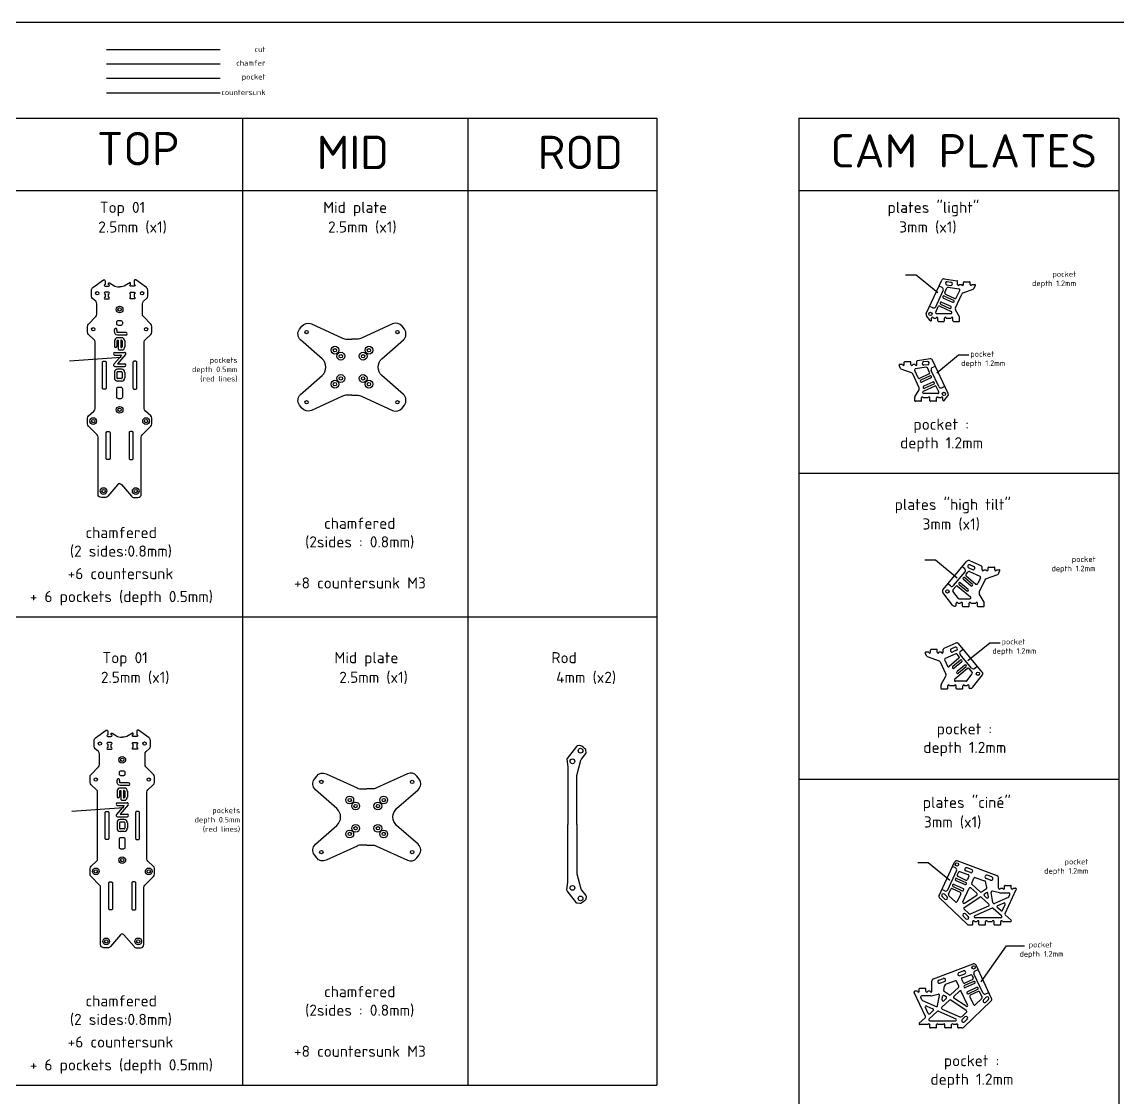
# Model space of a CAD drawing. Header units: millimetres. Extents: x -362 to 1509, y -1467 to 566.
# Drawn here: x 520 to 1509, y -470 to 496 of the extents above; entities that cross this region are included whole.
import ezdxf

# ---------------------------------------------------------------- set-up
doc = ezdxf.new("R2010")
doc.units = ezdxf.units.MM
doc.linetypes.add('JIS_09_08', pattern=[10.75, 8, -0.55, 0.55, -0.55, 0.55, -0.55])
for name, color, linetype in [('Calque1', 150, 'Continuous'), ('Calque1_chamfered', 40, 'Continuous'), ('Calque1_countersunk', 90, 'Continuous'), ('Calque1_pocket', 10, 'Continuous')]:
    doc.layers.add(name, color=color, linetype=linetype)
doc.styles.get("Standard").update_dxf_attribs({"font": 'arial.ttf'})

msp = doc.modelspace()

# ---------------------------------------------------------------- linework, layer by layer
for p, q in [((1322.6, 268.87), (1313.13, 268.87)), ((1342.06, 252.78), (1322.6, 268.87)), ((609.27, 194.8), (562.76, 191.57)), ((1341.15, 181.04), (1360.61, 197.12)), ((1360.61, 197.12), (1370.09, 197.12)), ((1340.08, 12.83), (1330.6, 12.83)), ((1359.54, -3.26), (1340.08, 12.83)), ((1369.21, -77.24), (1388.68, -61.15)), ((1388.68, -61.15), (1398.15, -61.15)), ((611.63, -209.42), (565.12, -212.66)), ((1333.56, -258.63), (1324.09, -258.63)), ((1353.02, -274.71), (1333.56, -258.63)), ((1381.1, -365.48), (1403.67, -333.12)), ((1403.67, -333.12), (1420, -333.12))]:
    msp.add_line(p, q)
at = {"layer": 'Calque1'}
for p, q in [((0, 496), (1509.18, 496)), ((596.02, 471.26), (698.26, 471.26)), ((0, 409.71), (1090, 409.71)), ((718.16, 409.71), (718.16, -458.36)), ((920.23, 409.71), (920.23, -458.36)), ((1090, 409.71), (1090, -458.36)), ((1217.51, 409.71), (1217.51, -1120.18)), ((1217.51, 409.71), (1504.62, 409.71)), ((1504.62, 409.71), (1504.62, -1120.18)), ((0, 344.9), (1090, 344.9)), ((1217.51, 344.9), (1504.62, 344.9)), ((1331.79, 234.24), (1345.78, 264.23)), ((1347.88, 265.37), (1359.37, 263.71)), ((1348.44, 253.2), (1350.36, 257.33)), ((1350.18, 260.09), (1353.49, 259.62)), ((1350.61, 263.06), (1353.92, 262.59)), ((1351.41, 257.9), (1361.09, 256.5)), ((1359.8, 260.31), (1359.8, 263.22)), ((1361.4, 260.31), (1363.59, 260.31)), ((1365.19, 260.31), (1365.19, 262.31)), ((1365.69, 262.81), (1370.64, 262.81)), ((1371.14, 260.31), (1371.14, 262.31)), ((1372.74, 260.31), (1375.4, 260.31)), ((1374.51, 256.71), (1375.86, 259.6)), ((1347.23, 248.24), (1355.39, 244.44)), ((1348.07, 250.06), (1356.23, 246.25)), ((1348.92, 251.87), (1357.4, 247.92)), ((1357.89, 239.51), (1363.64, 251.82)), ((1358.73, 248.4), (1361.85, 255.09)), ((1364.76, 252.85), (1373.95, 256.2)), ((1340.24, 235.71), (1342.49, 240.52)), ((1343.82, 241.01), (1354.14, 236.2)), ((1344.69, 242.81), (1352.85, 239)), ((1345.54, 244.62), (1353.7, 240.82)), ((1361.58, 231.23), (1357.96, 237.69)), ((1335.24, 228), (1332.02, 232.17)), ((1335.64, 227.81), (1336.04, 227.81)), ((1336.54, 228.31), (1336.54, 230.31)), ((1338.14, 230.31), (1340.57, 230.31)), ((1341.15, 234.29), (1353.72, 234.29)), ((1342.17, 227.81), (1342.17, 230.31)), ((1348.12, 227.81), (1348.12, 230.31)), ((1349.72, 230.31), (1354.16, 230.31)), ((1355.76, 227.81), (1355.76, 230.31)), ((1361.71, 227.81), (1361.71, 230.74)), ((1342.67, 227.31), (1347.62, 227.31)), ((1356.26, 227.31), (1361.21, 227.31)), ((1310.47, 188.56), (1307.81, 188.56)), ((1312.07, 188.56), (1312.07, 190.56)), ((1317.52, 191.06), (1312.57, 191.06)), ((1318.02, 188.56), (1318.02, 190.56)), ((1321.81, 188.56), (1319.62, 188.56)), ((1323.41, 188.56), (1323.41, 191.47)), ((1335.34, 193.62), (1323.84, 191.97)), ((1332.6, 191.32), (1329.3, 190.84)), ((1333.03, 188.35), (1329.72, 187.87)), ((1351.42, 162.49), (1337.43, 192.49)), ((1308.7, 184.97), (1307.36, 187.85)), ((1318.45, 181.11), (1309.26, 184.45)), ((1325.32, 167.76), (1319.58, 180.07)), ((1324.48, 176.65), (1321.36, 183.34)), ((1331.8, 186.15), (1322.13, 184.76)), ((1334.29, 180.12), (1325.81, 176.17)), ((1335.14, 178.31), (1326.98, 174.51)), ((1334.78, 181.45), (1332.85, 185.58)), ((1335.98, 176.5), (1327.83, 172.69)), ((1339.39, 169.26), (1329.07, 164.45)), ((1337.67, 172.87), (1329.52, 169.07)), ((1338.52, 171.06), (1330.36, 167.26)), ((1342.97, 163.96), (1340.72, 168.78)), ((1321.51, 156.06), (1321.51, 158.99)), ((1321.63, 159.48), (1325.25, 165.94)), ((1327.46, 156.06), (1327.46, 158.56)), ((1333.49, 158.56), (1329.06, 158.56)), ((1342.06, 162.54), (1329.49, 162.54)), ((1335.09, 156.06), (1335.09, 158.56)), ((1341.04, 156.06), (1341.04, 158.56)), ((1345.07, 158.56), (1342.64, 158.56)), ((1346.67, 156.56), (1346.67, 158.56)), ((1347.97, 156.25), (1351.19, 160.42)), ((1326.96, 155.56), (1322.01, 155.56)), ((1340.54, 155.56), (1335.59, 155.56)), ((1347.57, 156.06), (1347.17, 156.06)), ((1217.51, 91.04), (1504.62, 91.04)), ((1346.69, -13.56), (1368.15, 12.01)), ((1370.5, 12.55), (1381.22, 7.74)), ((1367.51, 0.24), (1369.38, 2.47)), ((1369.93, 6.01), (1373.24, 4.53)), ((1370.55, 2.74), (1379.89, -1.44)), ((1371.16, 8.75), (1374.47, 7.26)), ((1381.81, 4.26), (1381.81, 6.83)), ((1383.41, 4.26), (1385.61, 4.26)), ((1385.06, -3.81), (1395.96, 0.15)), ((1387.21, 4.26), (1387.21, 6.26)), ((1387.71, 6.76), (1392.66, 6.76)), ((1393.16, 4.26), (1393.16, 6.26)), ((1394.76, 4.26), (1397.42, 4.26)), ((1396.53, 0.67), (1397.87, 3.55)), ((1361.2, -8.83), (1368.1, -14.61)), ((1362.49, -7.29), (1369.38, -13.08)), ((1365.06, -4.23), (1371.95, -10.01)), ((1366.34, -2.7), (1373.24, -8.48)), ((1367.63, -1.16), (1376.35, -8.48)), ((1380.39, -2.78), (1377.9, -8.13)), ((1384.5, -4.33), (1379.31, -15.46)), ((1355.46, -27.46), (1346.64, -16.07)), ((1360.63, -21.37), (1355.7, -15)), ((1355.73, -13.74), (1358.48, -10.46)), ((1359.89, -10.33), (1371.4, -19.99)), ((1383.59, -24.81), (1379.37, -17.28)), ((1357.04, -28.24), (1358.05, -28.24)), ((1358.55, -27.74), (1358.55, -25.74)), ((1360.15, -25.74), (1362.59, -25.74)), ((1361.42, -21.75), (1370.76, -21.75)), ((1364.19, -28.24), (1364.19, -25.74)), ((1364.69, -28.74), (1369.64, -28.74)), ((1370.14, -28.24), (1370.14, -25.74)), ((1371.74, -25.74), (1376.17, -25.74)), ((1377.77, -28.24), (1377.77, -25.74)), ((1378.27, -28.74), (1383.22, -28.74)), ((1383.72, -28.24), (1383.72, -25.3)), ((0, -37.97), (1090, -37.97)), ((1335.6, -69.71), (1335.6, -67.71)), ((1341.05, -67.21), (1336.1, -67.21)), ((1341.55, -69.71), (1341.55, -67.71)), ((1346.94, -69.71), (1346.94, -67.15)), ((1358.26, -61.43), (1347.53, -66.24)), ((1357.6, -65.23), (1354.29, -66.72)), ((1358.82, -67.97), (1355.51, -69.45)), ((1382.06, -87.54), (1360.61, -61.97)), ((1332.23, -73.31), (1330.88, -70.43)), ((1334, -69.71), (1331.34, -69.71)), ((1343.69, -77.79), (1332.79, -73.83)), ((1345.34, -69.71), (1343.15, -69.71)), ((1344.26, -78.31), (1349.45, -89.44)), ((1348.36, -76.76), (1350.86, -82.11)), ((1358.2, -71.24), (1348.86, -75.42)), ((1361.12, -75.14), (1352.41, -82.45)), ((1362.41, -76.68), (1355.52, -82.46)), ((1363.7, -78.21), (1356.8, -83.99)), ((1361.25, -73.74), (1359.38, -71.51)), ((1368.86, -84.31), (1357.36, -93.97)), ((1366.27, -81.27), (1359.37, -87.06)), ((1367.55, -82.8), (1360.66, -88.59)), ((1368.12, -95.35), (1373.05, -88.98)), ((1373.03, -87.72), (1370.27, -84.44)), ((1345.16, -98.79), (1349.38, -91.26)), ((1367.33, -95.73), (1358, -95.73)), ((1373.3, -101.44), (1382.11, -90.05)), ((1345.03, -102.21), (1345.03, -99.28)), ((1350.48, -102.71), (1345.53, -102.71)), ((1350.98, -102.21), (1350.98, -99.71)), ((1357.02, -99.71), (1352.58, -99.71)), ((1358.62, -102.21), (1358.62, -99.71)), ((1364.07, -102.71), (1359.12, -102.71)), ((1364.57, -102.21), (1364.57, -99.71)), ((1368.6, -99.71), (1366.17, -99.71)), ((1370.2, -101.71), (1370.2, -99.71)), ((1371.72, -102.21), (1370.7, -102.21)), ((1217.51, -183.51), (1504.62, -183.51)), ((1395.34, -270.34), (1359.62, -257.05)), ((1343.2, -287.91), (1357.11, -258.08)), ((1369.47, -269.37), (1361.87, -266.73)), ((1371.4, -267.51), (1367.31, -265.99)), ((1372.45, -264.7), (1368.35, -263.18)), ((1358.37, -274.48), (1366.53, -278.28)), ((1359.22, -272.67), (1367.37, -276.47)), ((1360.64, -267.25), (1359.58, -269.52)), ((1360.06, -270.85), (1367.31, -274.23)), ((1370.05, -270.73), (1368.64, -273.75)), ((1372.53, -276.86), (1374.51, -272.61)), ((1375.42, -272.04), (1384.03, -275.02)), ((1386.11, -280.83), (1385.34, -276.56)), ((1389.51, -274.25), (1385.42, -272.73)), ((1390.56, -271.44), (1386.46, -269.92)), ((1396.69, -281.48), (1396.69, -272.23)), ((1351.65, -286.8), (1353.77, -282.26)), ((1355.1, -281.78), (1362.24, -285.11)), ((1355.84, -279.92), (1363.99, -283.72)), ((1356.68, -278.1), (1364.84, -281.91)), ((1362.73, -286.44), (1359.48, -293.41)), ((1364.64, -293.79), (1370.32, -281.61)), ((1377.15, -286.1), (1371.9, -281.3)), ((1380.06, -284.7), (1372.76, -278.02)), ((1381.29, -284.79), (1385.68, -281.83)), ((1383.97, -286.61), (1385.53, -285.56)), ((1387.6, -289.17), (1387.07, -286.21)), ((1391.59, -294.44), (1389.97, -285.37)), ((1397.4, -285.7), (1391.18, -284.22)), ((1397.63, -285.73), (1405.88, -285.73)), ((1398.29, -281.48), (1400.48, -281.48)), ((1402.08, -281.48), (1402.08, -279.48)), ((1402.46, -304.25), (1412.55, -282.62)), ((1402.58, -278.98), (1407.53, -278.98)), ((1408.03, -281.48), (1408.03, -279.48)), ((1409.63, -281.48), (1411.82, -281.48)), ((1343.63, -290.2), (1368.41, -313.92)), ((1345.96, -289.05), (1348.37, -291.37)), ((1348.04, -286.89), (1350.45, -289.2)), ((1351.87, -287.95), (1357.88, -293.71)), ((1365.89, -298.81), (1379.71, -289.49)), ((1366.11, -295.04), (1377.03, -287.67)), ((1387.84, -295.89), (1380.94, -289.58)), ((1385.94, -290.08), (1383.85, -288.18)), ((1405.26, -289.83), (1392.97, -295.18)), ((1401.27, -294.84), (1395.82, -297.22)), ((1400.17, -301.35), (1402.58, -296.18)), ((1405.77, -289.33), (1406.79, -287.15)), ((1365.76, -300.36), (1369.6, -304.03)), ((1367.08, -304.51), (1369.49, -306.82)), ((1387.56, -297.54), (1371.78, -304.42)), ((1390.8, -299.4), (1375.29, -306.16)), ((1399.26, -306.34), (1391.87, -299.58)), ((1398.59, -301.66), (1395.54, -298.87)), ((1408.01, -310.29), (1402.69, -305.41)), ((1365, -306.68), (1367.42, -308.99)), ((1369.79, -314.48), (1372.93, -314.48)), ((1373.43, -313.98), (1373.43, -311.48)), ((1375.03, -311.48), (1377.46, -311.48)), ((1398.58, -308.08), (1375.69, -308.08)), ((1379.06, -313.98), (1379.06, -311.48)), ((1379.56, -314.48), (1384.51, -314.48)), ((1385.01, -313.98), (1385.01, -311.48)), ((1386.61, -311.48), (1391.04, -311.48)), ((1392.64, -313.98), (1392.64, -311.48)), ((1393.14, -314.48), (1398.09, -314.48)), ((1398.59, -313.98), (1398.59, -311.48)), ((1400.19, -311.48), (1407.32, -311.48)), ((1338.21, -362.83), (1373.93, -349.54)), ((1361.1, -357.19), (1365.2, -355.67)), ((1390.35, -380.4), (1376.44, -350.57)), ((1336.86, -373.97), (1336.86, -364.72)), ((1342.99, -363.93), (1347.09, -362.41)), ((1344.04, -366.74), (1348.13, -365.22)), ((1358.13, -364.52), (1349.52, -367.51)), ((1361.02, -369.35), (1359.04, -365.1)), ((1362.15, -360), (1366.24, -358.48)), ((1363.5, -363.22), (1364.91, -366.24)), ((1364.08, -361.86), (1371.68, -359.22)), ((1374.33, -365.15), (1366.17, -368.96)), ((1373.49, -363.34), (1366.24, -366.72)), ((1372.91, -359.74), (1373.97, -362.01)), ((1331.09, -396.74), (1321, -375.11)), ((1323.92, -373.97), (1321.73, -373.97)), ((1325.52, -373.97), (1325.52, -371.97)), ((1330.97, -371.47), (1326.02, -371.47)), ((1331.47, -373.97), (1331.47, -371.97)), ((1335.26, -373.97), (1333.07, -373.97)), ((1347.44, -373.32), (1348.21, -369.05)), ((1352.25, -377.28), (1347.87, -374.32)), ((1353.49, -377.19), (1360.79, -370.51)), ((1356.4, -378.59), (1361.65, -373.79)), ((1368.91, -386.28), (1363.23, -374.1)), ((1375.18, -366.97), (1367.02, -370.77)), ((1376.87, -370.59), (1368.71, -374.39)), ((1377.71, -372.4), (1369.55, -376.21)), ((1378.45, -374.27), (1371.31, -377.6)), ((1381.9, -379.29), (1379.78, -374.75)), ((1327.78, -381.82), (1326.76, -379.64)), ((1335.92, -378.22), (1327.67, -378.22)), ((1328.29, -382.32), (1340.57, -387.67)), ((1336.15, -378.19), (1342.37, -376.71)), ((1341.96, -386.93), (1343.58, -377.86)), ((1345.71, -388.38), (1352.61, -382.06)), ((1345.95, -381.66), (1346.48, -378.7)), ((1347.61, -382.57), (1349.7, -380.66)), ((1349.58, -379.1), (1348.02, -378.05)), ((1367.66, -391.3), (1353.84, -381.97)), ((1367.44, -387.53), (1356.52, -380.16)), ((1389.92, -382.69), (1365.14, -406.41)), ((1370.82, -378.93), (1374.07, -385.89)), ((1381.68, -380.44), (1375.67, -386.19)), ((1385.51, -379.38), (1383.1, -381.69)), ((1387.59, -381.54), (1385.18, -383.85)), ((1333.38, -393.83), (1330.97, -388.67)), ((1332.28, -387.33), (1337.73, -389.71)), ((1334.29, -398.83), (1341.68, -392.07)), ((1334.96, -394.15), (1338.01, -391.36)), ((1342.75, -391.89), (1358.26, -398.65)), ((1345.99, -390.03), (1361.77, -396.91)), ((1367.79, -392.85), (1363.95, -396.52)), ((1325.54, -402.78), (1330.86, -397.9)), ((1333.35, -403.97), (1326.23, -403.97)), ((1334.95, -406.47), (1334.95, -403.97)), ((1334.97, -400.57), (1357.86, -400.57)), ((1340.9, -406.47), (1340.9, -403.97)), ((1346.94, -403.97), (1342.5, -403.97)), ((1348.54, -406.47), (1348.54, -403.97)), ((1354.49, -406.47), (1354.49, -403.97)), ((1358.52, -403.97), (1356.09, -403.97)), ((1360.12, -406.47), (1360.12, -403.97)), ((1366.47, -397), (1364.06, -399.31)), ((1368.55, -399.17), (1366.13, -401.48)), ((1340.4, -406.97), (1335.45, -406.97)), ((1353.99, -406.97), (1349.04, -406.97)), ((1363.76, -406.97), (1360.62, -406.97)), ((0, -458.36), (1090, -458.36))]:
    msp.add_line(p, q, dxfattribs=at)
for points in [[(607.9, 81.7, 0.219685), (606.37, 81), (597.23, 70.27, -0.219685), (594.95, 69.22), (591.48, 69.22, -0.414214), (588.48, 72.22), (588.48, 123.3, 0.198912), (587.6, 125.42), (579.89, 133.13, -0.198912), (579.01, 135.25), (579.01, 140.34, -0.214457), (580.02, 142.58), (584.82, 146.84, 0.214457), (585.83, 149.09), (585.83, 208.92, 0.214457), (584.82, 211.16), (580.02, 215.42, -0.214457), (579.01, 217.67), (579.01, 222.75, -0.198912), (579.89, 224.87), (586.6, 231.58, 0.198912), (587.48, 233.71), (587.48, 243.1, 0.214457), (586.47, 245.34), (583.67, 247.83, -0.214457), (582.66, 250.07), (582.66, 255.2, -0.240015), (583.89, 257.63), (593.31, 264.47, -0.612884), (594.9, 263.66), (594.9, 260.45, 1), (594.9, 258.85), (598.02, 258.85, 1), (598.02, 260.45), (598.02, 261.52, -0.58149), (598.77, 261.95), (603.7, 259.02, 0.134807), (606.25, 258.32), (607.92, 258.32)], [(607.9, 81.7, -0.219685), (609.42, 81), (618.56, 70.27, 0.219685), (620.84, 69.22), (624.31, 69.22, 0.414214), (627.31, 72.22), (627.31, 123.3, -0.198912), (628.19, 125.42), (635.91, 133.13, 0.198912), (636.78, 135.25), (636.78, 140.34, 0.214457), (635.77, 142.58), (630.97, 146.84, -0.214457), (629.96, 149.09), (629.96, 208.92, -0.214457), (630.97, 211.16), (635.77, 215.42, 0.214457), (636.78, 217.67), (636.78, 222.75, 0.198912), (635.91, 224.87), (629.19, 231.58, -0.198912), (628.31, 233.71), (628.31, 243.1, -0.214457), (629.32, 245.34), (632.13, 247.83, 0.214457), (633.13, 250.07), (633.13, 255.2, 0.240015), (631.9, 257.63), (622.48, 264.47, 0.612884), (620.9, 263.66), (620.9, 260.45, -1), (620.9, 258.85), (617.78, 258.85, -1), (617.78, 260.45), (617.78, 261.52, 0.58149), (617.02, 261.95), (612.09, 259.02, -0.134807), (609.54, 258.32), (607.88, 258.32)], [(816.4, 160.99), (811.93, 160.99, 0.108151), (807.75, 160.08), (779.98, 147.31, -0.349298), (771.51, 149.39), (769.39, 152.13, -0.394865), (770.3, 161.66), (789.57, 178.7, 0.450632), (789.57, 193.68), (770.3, 210.72, -0.394865), (769.39, 220.25), (771.51, 222.99, -0.349298), (779.98, 225.07), (807.75, 212.3, 0.108151), (811.93, 211.39), (816.4, 211.39)], [(816.4, 160.99), (820.88, 160.99, -0.108151), (825.06, 160.08), (852.83, 147.31, 0.349298), (861.3, 149.39), (863.42, 152.13, 0.394865), (862.51, 161.66), (843.24, 178.7, -0.450632), (843.24, 193.68), (862.51, 210.72, 0.394865), (863.42, 220.25), (861.3, 222.99, 0.349298), (852.83, 225.07), (825.06, 212.3, -0.108151), (820.88, 211.39), (816.4, 211.39)], [(610.25, -322.52, 0.219685), (608.73, -323.23), (599.59, -333.95, -0.219685), (597.31, -335), (593.83, -335, -0.414214), (590.83, -332), (590.83, -280.92, 0.198912), (589.95, -278.8), (582.24, -271.09, -0.198912), (581.36, -268.97), (581.36, -263.88, -0.214457), (582.37, -261.64), (587.17, -257.38, 0.214457), (588.18, -255.14), (588.18, -195.3, 0.214457), (587.17, -193.06), (582.37, -188.8, -0.214457), (581.36, -186.55), (581.36, -181.47, -0.198912), (582.24, -179.35), (588.95, -172.64, 0.198912), (589.83, -170.52), (589.83, -161.12, 0.214457), (588.82, -158.88), (586.02, -156.39, -0.214457), (585.01, -154.15), (585.01, -149.02, -0.240015), (586.25, -146.59), (595.66, -139.75, -0.612884), (597.25, -140.56), (597.25, -143.77, 1), (597.25, -145.37), (600.37, -145.37, 1), (600.37, -143.77), (600.37, -142.7, -0.58149), (601.13, -142.27), (606.05, -145.2, 0.134807), (608.6, -145.9), (610.27, -145.9)], [(610.25, -322.52, -0.219685), (611.77, -323.23), (620.91, -333.95, 0.219685), (623.19, -335), (626.67, -335, 0.414214), (629.67, -332), (629.67, -280.92, -0.198912), (630.55, -278.8), (638.26, -271.09, 0.198912), (639.14, -268.97), (639.14, -263.88, 0.214457), (638.13, -261.64), (633.33, -257.38, -0.214457), (632.32, -255.14), (632.32, -195.3, -0.214457), (633.33, -193.06), (638.13, -188.8, 0.214457), (639.14, -186.55), (639.14, -181.47, 0.198912), (638.26, -179.35), (631.55, -172.64, -0.198912), (630.67, -170.52), (630.67, -161.12, -0.214457), (631.68, -158.88), (634.48, -156.39, 0.214457), (635.49, -154.15), (635.49, -149.02, 0.240015), (634.25, -146.59), (624.84, -139.75, 0.612884), (623.25, -140.56), (623.25, -143.77, -1), (623.25, -145.37), (620.13, -145.37, -1), (620.13, -143.77), (620.13, -142.7, 0.58149), (619.37, -142.27), (614.45, -145.2, -0.134807), (611.9, -145.9), (610.23, -145.9)], [(1023.93, -154.99), (1022.66, -154.01, 0.198912), (1020.82, -153.51), (1018.6, -153.8, 0.198912), (1017.94, -154.18), (1009.53, -165.07, 0.198912), (1009.33, -165.8), (1010.21, -172.65, -0.031978), (1010.22, -172.78), (1010.22, -224.39)], [(1018.22, -224.39), (1018.22, -180.99, -0.064182), (1018.32, -180.23), (1021.89, -166.62, -0.100626), (1022.41, -165.55), (1026.24, -160.59, 0.198912), (1026.44, -159.85), (1026.16, -157.63, 0.198912), (1025.21, -155.97), (1023.93, -154.99)], [(829.65, -242.79), (825.18, -242.79, 0.108151), (821, -243.7), (793.22, -256.47, -0.349298), (784.76, -254.39), (782.64, -251.65, -0.394865), (783.55, -242.12), (802.82, -225.08, 0.450632), (802.82, -210.1), (783.55, -193.06, -0.394865), (782.64, -183.53), (784.76, -180.79, -0.349298), (793.22, -178.71), (821, -191.48, 0.108151), (825.18, -192.39), (829.65, -192.39)], [(829.65, -242.79), (834.13, -242.79, -0.108151), (838.31, -243.7), (866.08, -256.47, 0.349298), (874.55, -254.39), (876.66, -251.65, 0.394865), (875.76, -242.12), (856.49, -225.08, -0.450632), (856.49, -210.1), (875.76, -193.06, 0.394865), (876.66, -183.53), (874.55, -180.79, 0.349298), (866.08, -178.71), (838.31, -191.48, -0.108151), (834.13, -192.39), (829.65, -192.39)], [(1023.93, -293.79), (1022.66, -294.77, -0.198912), (1020.82, -295.27), (1018.6, -294.99, -0.198912), (1017.94, -294.61), (1009.53, -283.72, -0.198912), (1009.33, -282.98), (1010.21, -276.13, 0.031978), (1010.22, -276), (1010.22, -224.39)], [(1018.22, -224.39), (1018.22, -267.79, 0.064182), (1018.32, -268.55), (1021.89, -282.16, 0.100626), (1022.41, -283.24), (1026.24, -288.19, -0.198912), (1026.44, -288.93), (1026.16, -291.15, -0.198912), (1025.21, -292.81), (1023.93, -293.79)]]:
    msp.add_lwpolyline(points, format="xyb", dxfattribs=at)
for points in [[(598.02, 251.93, 1), (598.02, 253.53), (594.9, 253.53, 1), (594.9, 251.93), (594.9, 249.03, 1), (594.9, 247.43), (598.02, 247.43, 1), (598.02, 249.03)], [(617.78, 251.93, -1), (617.78, 253.53), (620.9, 253.53, -1), (620.9, 251.93), (620.9, 249.03, -1), (620.9, 247.43), (617.78, 247.43, -1), (617.78, 249.03)], [(593.42, 191.5), (594.92, 191.5, -0.414214), (595.92, 190.5), (595.92, 167.5, -0.414214), (594.92, 166.5), (593.42, 166.5, -0.414214), (592.42, 167.5), (592.42, 190.5, -0.414214)], [(622.38, 191.5), (620.88, 191.5, 0.414214), (619.88, 190.5), (619.88, 167.5, 0.414214), (620.88, 166.5), (622.38, 166.5, 0.414214), (623.38, 167.5), (623.38, 190.5, 0.414214)], [(596.77, 128.33), (598.27, 128.33, -0.414214), (599.27, 127.33), (599.27, 104.33, -0.414214), (598.27, 103.33), (596.77, 103.33, -0.414214), (595.77, 104.33), (595.77, 127.33, -0.414214)], [(619.02, 128.33), (617.52, 128.33, 0.414214), (616.52, 127.33), (616.52, 104.33, 0.414214), (617.52, 103.33), (619.02, 103.33, 0.414214), (620.02, 104.33), (620.02, 127.33, 0.414214)], [(600.37, -152.29, 1), (600.37, -150.69), (597.25, -150.69, 1), (597.25, -152.29), (597.25, -155.19, 1), (597.25, -156.79), (600.37, -156.79, 1), (600.37, -155.19)], [(620.13, -152.29, -1), (620.13, -150.69), (623.25, -150.69, -1), (623.25, -152.29), (623.25, -155.19, -1), (623.25, -156.79), (620.13, -156.79, -1), (620.13, -155.19)], [(595.77, -212.72), (597.27, -212.72, -0.414214), (598.27, -213.72), (598.27, -236.72, -0.414214), (597.27, -237.72), (595.77, -237.72, -0.414214), (594.77, -236.72), (594.77, -213.72, -0.414214)], [(624.73, -212.72), (623.23, -212.72, 0.414214), (622.23, -213.72), (622.23, -236.72, 0.414214), (623.23, -237.72), (624.73, -237.72, 0.414214), (625.73, -236.72), (625.73, -213.72, 0.414214)], [(599.13, -275.89), (600.63, -275.89, -0.414214), (601.63, -276.89), (601.63, -299.89, -0.414214), (600.63, -300.89), (599.13, -300.89, -0.414214), (598.13, -299.89), (598.13, -276.89, -0.414214)], [(621.37, -275.89), (619.87, -275.89, 0.414214), (618.87, -276.89), (618.87, -299.89, 0.414214), (619.87, -300.89), (621.37, -300.89, 0.414214), (622.37, -299.89), (622.37, -276.89, 0.414214)]]:
    msp.add_lwpolyline(points, format="xyb", close=True, dxfattribs=at)
for centre, radius in [((587.82, 252.58), 1.5), ((627.98, 252.58), 1.5), ((607.9, 238.01), 1.5), ((1335.55, 233.96), 1.5), ((584.17, 220.18), 1.5), ((631.62, 220.18), 1.5), ((775.65, 217.66), 1.5), ((857.16, 217.66), 1.5), ((801.15, 201.44), 1.5), ((831.65, 201.44), 1.5), ((806.4, 196.05), 1.5), ((826.4, 196.05), 1.5), ((801.15, 170.94), 1.5), ((806.4, 176.05), 1.5), ((826.4, 176.05), 1.5), ((831.65, 170.94), 1.5), ((1347.66, 162.21), 1.5), ((607.9, 147.93), 1.5), ((775.65, 154.72), 1.5), ((857.16, 154.72), 1.5), ((584.17, 137.83), 1.5), ((631.62, 137.83), 1.5), ((593.49, 75.01), 1.5), ((622.31, 75.01), 1.5), ((1350.69, -15.04), 1.5), ((1378.07, -89.02), 1.5), ((590.17, -151.64), 1.5), ((630.33, -151.64), 1.5), ((1021.55, -158.08), 2.15), ((610.25, -166.21), 1.5), ((1014.22, -167.58), 2.15), ((586.52, -184.04), 1.5), ((633.98, -184.04), 1.5), ((788.9, -186.12), 1.5), ((870.41, -186.12), 1.5), ((814.4, -202.34), 1.5), ((819.65, -207.73), 1.5), ((839.65, -207.73), 1.5), ((844.9, -202.34), 1.5), ((819.65, -227.73), 1.5), ((839.65, -227.73), 1.5), ((814.4, -232.84), 1.5), ((844.9, -232.84), 1.5), ((610.25, -256.29), 1.5), ((788.9, -249.06), 1.5), ((870.41, -249.06), 1.5), ((586.52, -266.39), 1.5), ((633.98, -266.39), 1.5), ((1359.27, -260.11), 1.5), ((1014.22, -281.21), 2.15), ((1021.55, -290.7), 2.15), ((595.84, -329.21), 1.5), ((624.66, -329.21), 1.5), ((1374.28, -352.6), 1.5)]:
    msp.add_circle(centre, radius, dxfattribs=at)
for centre, radius, start, end in [((1347.59, 263.39), 2, 81.80762, 155), ((1350.4, 261.58), 1.5, 81.80762, 261.80762), ((1351.27, 256.91), 1, 81.80762, 155), ((1353.7, 261.1), 1.5, 261.80762, 81.80762), ((1359.3, 263.22), 0.5, 0, 81.80762), ((1360.6, 260.31), 0.8, 180, 0), ((1364.39, 260.31), 0.8, 180, 0), ((1365.69, 262.31), 0.5, 90, 180), ((1370.64, 262.31), 0.5, 0, 90), ((1371.94, 260.31), 0.8, 180, 0), ((1375.4, 259.81), 0.5, 335, 90), ((1347.65, 249.15), 1, 65.00996, 245.00996), ((1349.34, 252.78), 1, 155, 245.00996), ((1357.82, 248.82), 1, 245.00996, 335), ((1360.94, 255.51), 1, 335, 81.80762), ((1365.45, 250.97), 2, 109.99348, 155), ((1373.61, 257.14), 1, 289.99348, 335), ((1343.39, 240.1), 1, 65.00996, 155), ((1345.12, 243.71), 1, 65.00996, 245.00996), ((1353.27, 239.91), 1, 245.00996, 65.00996), ((1355.81, 245.35), 1, 245.00996, 65.00996), ((1359.71, 238.66), 2, 155, 209.26207), ((1333.6, 233.39), 2, 155, 217.7421), ((1335.64, 228.31), 0.5, 217.7421, 270), ((1336.04, 228.31), 0.5, 270, 0), ((1337.34, 230.31), 0.8, 0, 180), ((1341.15, 235.29), 1, 155, 270), ((1341.37, 230.31), 0.8, 0, 180), ((1342.67, 227.81), 0.5, 180, 270), ((1347.62, 227.81), 0.5, 270, 0), ((1348.92, 230.31), 0.8, 0, 180), ((1353.72, 235.29), 1, 270, 65.00996), ((1354.96, 230.31), 0.8, 0, 180), ((1356.26, 227.81), 0.5, 180, 270), ((1361.21, 227.81), 0.5, 270, 0), ((1360.71, 230.74), 1, 0, 29.26207), ((1307.81, 188.06), 0.5, 90, 205), ((1311.27, 188.56), 0.8, 180, 0), ((1312.57, 190.56), 0.5, 90, 180), ((1317.52, 190.56), 0.5, 0, 90), ((1318.82, 188.56), 0.8, 180, 0), ((1322.61, 188.56), 0.8, 180, 0), ((1323.91, 191.47), 0.5, 98.19238, 180), ((1329.51, 189.36), 1.5, 98.19238, 278.19238), ((1332.82, 189.83), 1.5, 278.19238, 98.19238), ((1335.62, 191.64), 2, 25, 98.19238), ((1309.61, 185.39), 1, 205, 250.00652), ((1317.76, 179.23), 2, 25, 70.00652), ((1322.27, 183.77), 1, 98.19238, 205), ((1331.94, 185.16), 1, 25, 98.19238), ((1333.87, 181.03), 1, 294.99004, 25), ((1335.56, 177.4), 1, 294.99004, 114.99004), ((1325.39, 177.07), 1, 205, 294.99004), ((1327.4, 173.6), 1, 114.99004, 294.99004), ((1329.94, 168.16), 1, 114.99004, 294.99004), ((1338.1, 171.96), 1, 294.99004, 114.99004), ((1339.82, 168.35), 1, 25, 114.99004), ((1322.51, 158.99), 1, 150.73793, 180), ((1323.51, 166.92), 2, 330.73793, 25), ((1328.26, 158.56), 0.8, 0, 180), ((1329.49, 163.54), 1, 114.99004, 270), ((1334.29, 158.56), 0.8, 0, 180), ((1341.84, 158.56), 0.8, 0, 180), ((1342.06, 163.54), 1, 270, 25), ((1345.87, 158.56), 0.8, 0, 180), ((1349.61, 161.64), 2, 322.2579, 25), ((1322.01, 156.06), 0.5, 180, 270), ((1326.96, 156.06), 0.5, 270, 0), ((1335.59, 156.06), 0.5, 180, 270), ((1340.54, 156.06), 0.5, 270, 0), ((1347.17, 156.56), 0.5, 180, 270), ((1347.57, 156.56), 0.5, 270, 322.2579), ((1369.68, 10.72), 2, 65.8652, 140), ((1368.27, -0.4), 1, 140, 230.00996), ((1370.54, 7.38), 1.5, 65.8652, 245.8652), ((1370.14, 1.83), 1, 65.8652, 140), ((1373.85, 5.89), 1.5, 245.8652, 65.8652), ((1380.81, 6.83), 1, 0, 65.8652), ((1382.61, 4.26), 0.8, 180, 0), ((1386.41, 4.26), 0.8, 180, 0), ((1387.71, 6.26), 0.5, 90, 180), ((1392.66, 6.26), 0.5, 0, 90), ((1393.96, 4.26), 0.8, 180, 0), ((1395.62, 1.09), 1, 289.99348, 335), ((1397.42, 3.76), 0.5, 335, 90), ((1361.85, -8.06), 1, 50.00996, 230.00996), ((1365.7, -3.46), 1, 50.00996, 230.00996), ((1372.6, -9.25), 1, 230.00996, 50.00996), ((1376.99, -7.71), 1, 230.00996, 335), ((1379.48, -2.36), 1, 335, 65.8652), ((1385.4, -4.75), 1, 109.99348, 155), ((1348.22, -14.85), 2, 140, 217.7421), ((1356.49, -14.38), 1, 140, 217.7421), ((1359.25, -11.1), 1, 50.00996, 140), ((1368.74, -13.84), 1, 230.00996, 50.00996), ((1381.12, -16.31), 2, 155, 209.26207), ((1357.04, -26.24), 2, 217.7421, 270), ((1358.05, -27.74), 0.5, 270, 0), ((1359.35, -25.74), 0.8, 0, 180), ((1361.42, -20.75), 1, 217.7421, 270), ((1363.39, -25.74), 0.8, 0, 180), ((1364.69, -28.24), 0.5, 180, 270), ((1369.64, -28.24), 0.5, 270, 0), ((1370.94, -25.74), 0.8, 0, 180), ((1370.76, -20.75), 1, 270, 50.00996), ((1376.97, -25.74), 0.8, 0, 180), ((1378.27, -28.24), 0.5, 180, 270), ((1383.22, -28.24), 0.5, 270, 0), ((1382.72, -25.3), 1, 0, 29.26207), ((1336.1, -67.71), 0.5, 90, 180), ((1341.05, -67.71), 0.5, 0, 90), ((1347.94, -67.15), 1, 114.1348, 180), ((1354.9, -68.08), 1.5, 114.1348, 294.1348), ((1358.21, -66.6), 1.5, 294.1348, 114.1348), ((1359.08, -63.26), 2, 40, 114.1348), ((1331.34, -70.21), 0.5, 90, 205), ((1333.13, -72.89), 1, 205, 250.00652), ((1334.8, -69.71), 0.8, 180, 0), ((1342.35, -69.71), 0.8, 180, 0), ((1343.35, -78.73), 1, 25, 70.00652), ((1346.14, -69.71), 0.8, 180, 0), ((1349.27, -76.34), 1, 114.1348, 205), ((1358.61, -72.15), 1, 40, 114.1348), ((1360.48, -74.38), 1, 309.99004, 40), ((1363.05, -77.44), 1, 309.99004, 129.99004), ((1351.77, -81.69), 1, 205, 309.99004), ((1356.16, -83.23), 1, 129.99004, 309.99004), ((1360.01, -87.82), 1, 129.99004, 309.99004), ((1366.91, -82.04), 1, 309.99004, 129.99004), ((1369.51, -85.08), 1, 40, 129.99004), ((1372.26, -88.36), 1, 322.2579, 40), ((1380.53, -88.83), 2, 322.2579, 40), ((1346.03, -99.28), 1, 150.73793, 180), ((1347.64, -90.29), 2, 330.73793, 25), ((1358, -94.73), 1, 129.99004, 270), ((1367.33, -94.73), 1, 270, 322.2579), ((1345.53, -102.21), 0.5, 180, 270), ((1350.48, -102.21), 0.5, 270, 0), ((1351.78, -99.71), 0.8, 0, 180), ((1357.82, -99.71), 0.8, 0, 180), ((1359.12, -102.21), 0.5, 180, 270), ((1364.07, -102.21), 0.5, 270, 0), ((1365.37, -99.71), 0.8, 0, 180), ((1369.4, -99.71), 0.8, 0, 180), ((1370.7, -101.71), 0.5, 180, 270), ((1371.72, -100.21), 2, 270, 322.2579), ((1358.93, -258.92), 2, 69.58443, 155), ((1361.54, -267.68), 1, 70.86861, 155.00996), ((1367.83, -264.58), 1.5, 69.58443, 249.58443), ((1371.92, -266.11), 1.5, 249.58443, 69.58443), ((1358.79, -273.57), 1, 65.00996, 245.00996), ((1360.48, -269.95), 1, 155.00996, 245.00996), ((1366.95, -277.37), 1, 245.00996, 65.00996), ((1367.74, -273.33), 1, 245.00996, 335.00996), ((1369.14, -270.31), 1, 335.00996, 70.86861), ((1373.44, -277.29), 1, 155.00996, 227.53253), ((1375.42, -273.04), 1, 90, 155.00996), ((1383.37, -276.91), 2, 10.1486, 70.86861), ((1385.94, -271.32), 1.5, 69.58443, 249.58443), ((1390.03, -272.85), 1.5, 249.58443, 69.58443), ((1394.69, -272.23), 2, 0, 70.86861), ((1347, -287.97), 1.5, 46.24187, 226.24187), ((1354.68, -282.69), 1, 65.00996, 155), ((1356.26, -279.01), 1, 65.00996, 245.00996), ((1361.82, -286.02), 1, 335.00996, 65.00996), ((1364.42, -282.81), 1, 245.00996, 65.00996), ((1371.22, -282.04), 1, 47.53253, 155.00996), ((1376.47, -286.84), 1, 304.01157, 47.53253), ((1380.74, -283.97), 1, 227.53253, 304.01157), ((1384.53, -287.44), 1, 124.01157, 227.53253), ((1386.09, -286.39), 1, 10.1486, 124.01157), ((1385.12, -281.01), 1, 304.01157, 10.1486), ((1390.95, -285.19), 1, 76.58522, 190.1486), ((1397.49, -281.48), 0.8, 180, 0), ((1397.63, -284.73), 1, 256.58522, 270), ((1401.28, -281.48), 0.8, 180, 0), ((1402.58, -279.48), 0.5, 90, 180), ((1405.88, -286.73), 1, 335, 90), ((1407.53, -279.48), 0.5, 0, 90), ((1408.83, -281.48), 0.8, 180, 0), ((1411.82, -282.28), 0.8, 335, 90), ((1345.02, -288.75), 2, 155, 226.24187), ((1349.41, -290.28), 1.5, 226.24187, 46.24187), ((1352.56, -287.23), 1, 155, 226.24187), ((1358.57, -292.98), 1, 226.24187, 335.00996), ((1365.55, -294.22), 1, 155.00996, 304.01157), ((1380.27, -290.31), 1, 47.53253, 124.01157), ((1386.61, -289.35), 1, 227.53253, 10.1486), ((1387.16, -296.63), 1, 293.54689, 47.53253), ((1392.58, -294.27), 1, 190.1486, 293.54689), ((1401.67, -295.76), 1, 335, 113.54689), ((1404.86, -288.91), 1, 293.54689, 335), ((1366.04, -305.59), 1.5, 46.24187, 226.24187), ((1366.45, -299.64), 1, 124.01157, 226.24187), ((1370.98, -302.59), 2, 226.24187, 293.54689), ((1375.69, -307.08), 1, 113.54689, 270), ((1391.2, -300.32), 1, 47.53253, 113.54689), ((1396.22, -298.13), 1, 113.54689, 227.53253), ((1398.58, -307.08), 1, 270, 47.53253), ((1399.26, -300.92), 1, 227.53253, 335), ((1403.36, -304.68), 1, 155, 227.53253), ((1368.46, -307.9), 1.5, 226.24187, 46.24187), ((1369.79, -312.48), 2, 226.24187, 270), ((1372.93, -313.98), 0.5, 270, 0), ((1374.23, -311.48), 0.8, 0, 180), ((1378.26, -311.48), 0.8, 0, 180), ((1379.56, -313.98), 0.5, 180, 270), ((1384.51, -313.98), 0.5, 270, 0), ((1385.81, -311.48), 0.8, 0, 180), ((1391.84, -311.48), 0.8, 0, 180), ((1393.14, -313.98), 0.5, 180, 270), ((1398.09, -313.98), 0.5, 270, 0), ((1399.39, -311.48), 0.8, 0, 180), ((1407.32, -310.68), 0.8, 270, 29.26207), ((1365.72, -357.07), 1.5, 290.41557, 110.41557), ((1374.62, -351.41), 2, 25, 110.41557), ((1338.86, -364.72), 2, 109.13139, 180), ((1343.52, -365.34), 1.5, 110.41557, 290.41557), ((1347.61, -363.81), 1.5, 290.41557, 110.41557), ((1358.13, -365.52), 1, 24.99004, 90), ((1361.62, -358.6), 1.5, 110.41557, 290.41557), ((1364.41, -362.8), 1, 109.13139, 204.99004), ((1372.01, -360.17), 1, 24.99004, 109.13139), ((1373.06, -362.43), 1, 294.99004, 24.99004), ((1374.75, -366.06), 1, 294.99004, 114.99004), ((1321.73, -374.77), 0.8, 90, 205), ((1324.72, -373.97), 0.8, 180, 0), ((1326.02, -371.97), 0.5, 90, 180), ((1330.97, -371.97), 0.5, 0, 90), ((1332.27, -373.97), 0.8, 180, 0), ((1336.06, -373.97), 0.8, 180, 0), ((1348.43, -373.49), 1, 169.8514, 235.98843), ((1350.18, -369.4), 2, 109.13139, 169.8514), ((1360.11, -369.77), 1, 312.46747, 24.99004), ((1362.33, -374.53), 1, 24.99004, 132.46747), ((1365.81, -365.81), 1, 204.99004, 294.99004), ((1366.6, -369.86), 1, 114.99004, 294.99004), ((1369.13, -375.3), 1, 114.99004, 294.99004), ((1377.29, -371.5), 1, 294.99004, 114.99004), ((1378.87, -375.17), 1, 25, 114.99004), ((1327.67, -379.22), 1, 90, 205), ((1328.69, -381.4), 1, 205, 246.45311), ((1335.92, -377.22), 1, 270, 283.41478), ((1342.6, -377.68), 1, 349.8514, 103.41478), ((1346.93, -381.84), 1, 169.8514, 312.46747), ((1347.46, -378.88), 1, 55.98843, 169.8514), ((1349.02, -379.93), 1, 312.46747, 55.98843), ((1352.81, -376.45), 1, 235.98843, 312.46747), ((1353.28, -382.8), 1, 55.98843, 132.46747), ((1357.08, -379.33), 1, 132.46747, 235.98843), ((1371.73, -378.5), 1, 114.99004, 204.99004), ((1380.99, -379.71), 1, 313.75813, 25), ((1384.14, -382.77), 1.5, 133.75813, 313.75813), ((1386.55, -380.46), 1.5, 313.75813, 133.75813), ((1388.53, -381.24), 2, 313.75813, 25), ((1331.88, -388.24), 1, 66.45311, 205), ((1334.29, -393.41), 1, 205, 312.46747), ((1337.33, -390.62), 1, 312.46747, 66.45311), ((1340.97, -386.75), 1, 246.45311, 349.8514), ((1342.35, -392.81), 1, 66.45311, 132.46747), ((1346.39, -389.11), 1, 132.46747, 246.45311), ((1368, -386.7), 1, 235.98843, 24.99004), ((1367.1, -392.12), 1, 313.75813, 55.98843), ((1374.98, -385.47), 1, 204.99004, 313.75813), ((1326.23, -403.17), 0.8, 150.73793, 270), ((1330.19, -397.16), 1, 312.46747, 25), ((1334.15, -403.97), 0.8, 0, 180), ((1334.97, -399.57), 1, 132.46747, 270), ((1341.7, -403.97), 0.8, 0, 180), ((1347.74, -403.97), 0.8, 0, 180), ((1355.29, -403.97), 0.8, 0, 180), ((1357.86, -399.57), 1, 270, 66.45311), ((1359.32, -403.97), 0.8, 0, 180), ((1362.57, -395.08), 2, 246.45311, 313.75813), ((1365.09, -400.39), 1.5, 133.75813, 313.75813), ((1367.51, -398.08), 1.5, 313.75813, 133.75813), ((1335.45, -406.47), 0.5, 180, 270), ((1340.4, -406.47), 0.5, 270, 0), ((1349.04, -406.47), 0.5, 180, 270), ((1353.99, -406.47), 0.5, 270, 0), ((1360.62, -406.47), 0.5, 180, 270), ((1363.76, -404.97), 2, 270, 313.75813)]:
    msp.add_arc(centre, radius, start, end, dxfattribs=at)
at = {"layer": 'Calque1_chamfered'}
msp.add_line((596.02, 458.36), (698.26, 458.36), dxfattribs=at)
at = {"layer": 'Calque1_countersunk'}
msp.add_line((596.02, 432.58), (698.26, 432.58), dxfattribs=at)
for centre, radius in [((607.9, 238.01), 3), ((801.15, 201.44), 3.5), ((806.4, 196.05), 3.5), ((826.4, 196.05), 3.5), ((831.65, 201.44), 3.5), ((806.4, 176.05), 3.5), ((826.4, 176.05), 3.5), ((801.15, 170.94), 3.5), ((831.65, 170.94), 3.5), ((607.9, 147.93), 3), ((584.17, 137.83), 3), ((631.62, 137.83), 3), ((593.49, 75.01), 3), ((622.31, 75.01), 3), ((610.25, -166.21), 3), ((814.4, -202.34), 3.5), ((819.65, -207.73), 3.5), ((839.65, -207.73), 3.5), ((844.9, -202.34), 3.5), ((819.65, -227.73), 3.5), ((839.65, -227.73), 3.5), ((814.4, -232.84), 3.5), ((844.9, -232.84), 3.5), ((610.25, -256.29), 3), ((586.52, -266.39), 3), ((633.98, -266.39), 3), ((595.84, -329.21), 3), ((624.66, -329.21), 3)]:
    msp.add_circle(centre, radius, dxfattribs=at)
at = {"layer": 'Calque1_pocket'}
for p, q in [((596.02, 445.47), (698.26, 445.47)), ((1346.01, 257.64), (1343.29, 258.91)), ((1340.22, 240.48), (1346.98, 254.98)), ((1337.56, 239.51), (1334.84, 240.78)), ((603.23, 209.73), (603.23, 205.06)), ((605.53, 209.73), (605.53, 205.06)), ((609.57, 212.61), (606.11, 212.61)), ((610.15, 209.73), (610.15, 204.53)), ((612.45, 209.73), (612.45, 204.53)), ((603.26, 205.06), (603.23, 205.06)), ((603.52, 199.4), (612.27, 199.4)), ((613.15, 197.5), (606.03, 189.21)), ((606.03, 189.21), (612.27, 189.21)), ((603.19, 181.51), (603.19, 176.49)), ((605.5, 181.51), (605.5, 176.49)), ((609.57, 184.4), (606.08, 184.4)), ((609.57, 182.09), (606.08, 182.09)), ((610.15, 181.51), (610.15, 176.49)), ((612.45, 181.51), (612.45, 176.49)), ((1342.99, 168.73), (1336.23, 183.23)), ((1337.2, 185.89), (1339.92, 187.16)), ((609.57, 175.92), (606.08, 175.92)), ((609.57, 173.61), (606.08, 173.61)), ((1345.65, 167.77), (1348.37, 169.03)), ((1356.28, -9.91), (1366.56, 2.34)), ((1366.32, 5.16), (1364.02, 7.09)), ((1353.46, -10.16), (1351.16, -8.23)), ((1362.44, -68.82), (1364.74, -66.89)), ((1372.48, -83.89), (1362.19, -71.64)), ((1375.29, -84.14), (1377.59, -82.21)), ((605.58, -194.49), (605.58, -199.16)), ((607.89, -194.49), (607.89, -199.16)), ((611.92, -191.61), (608.47, -191.61)), ((612.5, -194.49), (612.5, -199.69)), ((614.81, -194.49), (614.81, -199.69)), ((605.62, -199.16), (605.58, -199.16)), ((605.87, -204.82), (614.62, -204.82)), ((615.5, -206.72), (608.39, -215.01)), ((608.39, -215.01), (614.62, -215.01)), ((605.55, -222.71), (605.55, -227.73)), ((607.85, -222.71), (607.85, -227.73)), ((611.92, -219.82), (608.43, -219.82)), ((611.92, -222.13), (608.43, -222.13)), ((612.5, -222.71), (612.5, -227.73)), ((614.81, -222.71), (614.81, -227.73)), ((611.92, -228.31), (608.43, -228.31)), ((611.92, -230.61), (608.43, -230.61)), ((1351.02, -282.97), (1358.98, -265.91)), ((1358.01, -263.25), (1355.29, -261.99)), ((1348.36, -283.94), (1345.64, -282.67)), ((1375.54, -355.74), (1378.26, -354.48)), ((1382.53, -375.46), (1374.57, -358.4)), ((1385.19, -376.43), (1387.9, -375.16))]:
    msp.add_line(p, q, dxfattribs=at)
for points in [[(606.74, 228.05), (608.9, 228.05, -0.414214), (610.35, 226.61), (610.35, 225.17, -0.414214), (608.9, 223.73), (606.74, 223.73, -0.414214), (605.3, 225.17), (605.3, 226.61, -0.414214)], [(606.74, 168.33), (608.9, 168.33, -0.414214), (610.35, 166.89), (610.35, 159.31, -0.414214), (608.9, 157.86), (606.74, 157.86, -0.414214), (605.3, 159.31), (605.3, 166.89, -0.414214)], [(609.1, -176.17), (611.26, -176.17, -0.414214), (612.7, -177.61), (612.7, -179.05, -0.414214), (611.26, -180.5), (609.1, -180.5, -0.414214), (607.65, -179.05), (607.65, -177.61, -0.414214)], [(609.1, -235.89), (611.26, -235.89, -0.414214), (612.7, -237.33), (612.7, -244.92, -0.414214), (611.26, -246.36), (609.1, -246.36, -0.414214), (607.65, -244.92), (607.65, -237.33, -0.414214)]]:
    msp.add_lwpolyline(points, format="xyb", close=True, dxfattribs=at)
for points in [[(613.54, 214.88), (606.03, 214.88, -0.245066), (603.95, 215.97, -0.113399), (603.44, 217.24, -0.037158), (603.22, 219.81, -0.049183)], [(613.54, 217.19), (606.03, 217.19, -0.245066), (605.84, 217.29, -0.113399), (605.72, 217.6, -0.037158), (605.53, 219.83)], [(606.11, 210.31), (606.59, 210.31), (606.59, 202.8, 0.414214), (607.75, 201.65), (609.57, 201.65)], [(603.52, 197.1), (609.76, 197.1), (602.65, 188.81, 0.640968), (603.52, 186.9), (612.27, 186.9)], [(615.9, -189.34), (608.38, -189.34, -0.245066), (606.3, -188.25, -0.113399), (605.79, -186.98, -0.037158), (605.58, -184.41, -0.049183)], [(615.9, -187.03), (608.38, -187.03, -0.245066), (608.2, -186.93, -0.113399), (608.07, -186.62, -0.037158), (607.88, -184.39)], [(608.47, -193.91), (608.95, -193.91), (608.95, -201.42, 0.414214), (610.1, -202.57), (611.92, -202.57)], [(605.87, -207.12), (612.11, -207.12), (605, -215.42, 0.640968), (605.87, -217.32), (614.62, -217.32)]]:
    msp.add_lwpolyline(points, format="xyb", dxfattribs=at)
for points in [[(609.57, 210.31), (608.9, 210.31), (608.9, 203.96), (609.57, 203.96)], [(611.92, -193.91), (611.25, -193.91), (611.25, -200.26), (611.92, -200.26)]]:
    msp.add_lwpolyline(points, dxfattribs=at)
for centre, radius, start, end in [((1345.17, 255.83), 2, 335, 65), ((1338.41, 241.33), 2, 245, 335), ((604.37, 219.82), 1.15, 0.52993, 180.52993), ((606.11, 209.73), 2.88, 90, 180), ((606.11, 209.73), 0.577, 90, 180), ((609.57, 209.73), 2.88, 0, 90), ((609.57, 209.73), 0.577, 0, 90), ((613.54, 216.04), 1.15, 270, 90), ((603.52, 198.25), 1.15, 90, 270), ((604.4, 205.06), 1.14, 180, 0), ((609.57, 204.53), 2.88, 270, 0), ((609.57, 204.53), 0.577, 270, 0), ((612.27, 198.25), 1.15, 319.36567, 90), ((612.27, 188.05), 1.15, 270, 90), ((606.08, 181.51), 2.88, 90, 180), ((606.08, 181.51), 0.577, 90, 180), ((609.57, 181.51), 2.88, 0, 90), ((609.57, 181.51), 0.577, 0, 90), ((1338.04, 184.08), 2, 115, 205), ((606.08, 176.49), 2.88, 180, 270), ((606.08, 176.49), 0.577, 180, 270), ((609.57, 176.49), 2.88, 270, 0), ((609.57, 176.49), 0.577, 270, 0), ((1344.81, 169.58), 2, 205, 295), ((1365.03, 3.63), 2, 320, 50), ((1354.75, -8.63), 2, 230, 320), ((1363.72, -70.35), 2, 130, 220), ((1374.01, -82.61), 2, 220, 310), ((606.73, -184.4), 1.15, 0.52993, 180.52993), ((615.9, -188.18), 1.15, 270, 90), ((608.47, -194.49), 2.88, 90, 180), ((608.47, -194.49), 0.577, 90, 180), ((611.92, -194.49), 2.88, 0, 90), ((611.92, -194.49), 0.577, 0, 90), ((605.87, -205.97), 1.15, 90, 270), ((606.75, -199.16), 1.14, 180, 0), ((611.92, -199.69), 2.88, 270, 0), ((611.92, -199.69), 0.577, 270, 0), ((614.62, -205.97), 1.15, 319.36567, 90), ((614.62, -216.17), 1.15, 270, 90), ((608.43, -222.71), 2.88, 90, 180), ((608.43, -222.71), 0.577, 90, 180), ((611.92, -222.71), 2.88, 0, 90), ((611.92, -222.71), 0.577, 0, 90), ((608.43, -227.73), 2.88, 180, 270), ((608.43, -227.73), 0.577, 180, 270), ((611.92, -227.73), 2.88, 270, 0), ((611.92, -227.73), 0.577, 270, 0), ((1357.16, -265.07), 2, 335, 65), ((1349.21, -282.13), 2, 245, 335), ((1376.39, -357.56), 2, 115, 205), ((1384.34, -374.62), 2, 205, 295)]:
    msp.add_arc(centre, radius, start, end, dxfattribs=at)

# ---------------------------------------------------------------- texts
at = {"linetype": 'JIS_09_08'}
for s, insert, char_height, attachment_point in [('{\\fISOCPEUR|b0|i0|c0|p34;TOP}', (587.53, 397.32), 30, 1), ('{\\fISOCPEUR|b0|i0|c0|p34;MID}', (784.81, 393.97), 30, 1), ('{\\fISOCPEUR|b0|i0|c0|p34;ROD}', (983.12, 393.97), 30, 1), ('{\\fISOCPEUR|b0|i0|c0|p34;CAM PLATES}', (1245.83, 395.37), 30, 1), ('{\\fISOCPEUR|b0|i0|c0|p34;plates "light"}', (1297.01, 334.65), 10, 1), ('{\\fISOCPEUR|b0|i0|c0|p34;Top 01}', (590.08, 334.65), 10, 1), ('{\\fISOCPEUR|b0|i0|c0|p34;Mid plate}', (790.58, 334.65), 10, 1), ('{\\fISOCPEUR|b0|i0|c0|p34;2.5mm (x1)}', (588.73, 317.03), 10, 1), ('{\\fISOCPEUR|b0|i0|c0|p34;2.5mm (x1)}', (794.91, 317.03), 10, 1), ('{\\fISOCPEUR|b0|i0|c0|p34;3mm (x1)}', (1307.46, 317.03), 10, 1), ('{\\fISOCPEUR|b0|i0|c0|p34;pocket \\Pdepth 1.2mm }', (1466.3, 272.35), 5, 3), ('\\pi154.37807;{\\fISOCPEUR|b0|i0|c0|p34;pocket \\P\\pi146.12807;depth 1.2mm }', (1216.91, 200.61), 5, 1), ('{\\fISOCPEUR|b0|i0|c0|p34;pockets \\Pdepth 0.5mm\\P(red lines) }', (713.67, 195.05), 5, 3), ('\\pi140.37807;{\\fISOCPEUR|b0|i0|c0|p34;pocket :\\P\\pi128.37807;depth 1.2mm }', (1179.88, 139.97), 10, 1), ('{\\fISOCPEUR|b0|i0|c0|p34;plates "high tilt"}', (1303.39, 68.03), 10, 1), ('{\\fISOCPEUR|b0|i0|c0|p34;3mm (x1)}', (1328.4, 50.41), 10, 1), ('{\\fISOCPEUR|b0|i0|c0|p34;pocket \\Pdepth 1.2mm }', (1483.78, 16.31), 5, 3), ('\\pi154.37807;{\\fISOCPEUR|b0|i0|c0|p34;pocket \\P\\pi146.12807;depth 1.2mm }', (1244.97, -57.67), 5, 1), ('{\\fISOCPEUR|b0|i0|c0|p34;Top 01}', (592.44, -69.57), 10, 1), ('{\\fISOCPEUR|b0|i0|c0|p34;Mid plate}', (800.66, -69.57), 10, 1), ('{\\fISOCPEUR|b0|i0|c0|p34;Rod}', (995.28, -69.57), 10, 1), ('{\\fISOCPEUR|b0|i0|c0|p34;2.5mm (x1)}', (591.08, -87.19), 10, 1), ('{\\fISOCPEUR|b0|i0|c0|p34;2.5mm (x1)}', (804.99, -87.19), 10, 1), ('{\\fISOCPEUR|b0|i0|c0|p34;4mm (x2)}', (999.61, -87.19), 10, 1), ('\\pi140.37807;{\\fISOCPEUR|b0|i0|c0|p34;pocket :\\P\\pi128.37807;depth 1.2mm }', (1200.72, -133.43), 10, 1), ('{\\fISOCPEUR|b0|i0|c0|p34;plates "ciné"}', (1328.65, -199.44), 10, 1), ('{\\fISOCPEUR|b0|i0|c0|p34;pockets \\Pdepth 0.5mm\\P(red lines) }', (716.02, -209.17), 5, 3), ('{\\fISOCPEUR|b0|i0|c0|p34;3mm (x1)}', (1329.7, -217.05), 10, 1), ('{\\fISOCPEUR|b0|i0|c0|p34;pocket \\Pdepth 1.2mm }', (1477.26, -255.14), 5, 3), ('\\pi154.37807;{\\fISOCPEUR|b0|i0|c0|p34;pocket \\P\\pi146.12807;depth 1.2mm }', (1269.29, -329.64), 5, 1), ('\\pi140.37807;{\\fISOCPEUR|b0|i0|c0|p34;pocket :\\P\\pi128.37807;depth 1.2mm }', (1207.15, -431.29), 10, 1)]:
    msp.add_mtext_dynamic_manual_height_columns(s, width=327.7561, gutter_width=12.5, heights=[0], dxfattribs=dict(at, insert=insert, char_height=char_height, attachment_point=attachment_point))
at = {"layer": 'Calque1', "insert": (738.86, 473.97), "char_height": 5, "attachment_point": 3}
msp.add_mtext_dynamic_manual_height_columns('{\\fISOCPEUR|b0|i0|c0|p34;cut}', width=327.7561, gutter_width=12.5, heights=[0], dxfattribs=at)
at = {"layer": 'Calque1_chamfered'}
for s, insert, char_height, attachment_point in [('{\\fISOCPEUR|b0|i0|c0|p34;chamfer}', (738.86, 461.77), 5, 3), ('\\pi133.87807;{\\fISOCPEUR|b0|i0|c0|p34;chamfered\\P\\pi116.87807;(2sides : 0.8mm)}', (657.5, 51.04), 10, 1), ('\\pi133.87807;{\\fISOCPEUR|b0|i0|c0|p34;chamfered\\P\\pi119.87807;(2 sides:0.8mm)}', (443.38, 42.78), 10, 1), ('\\pi133.87807;{\\fISOCPEUR|b0|i0|c0|p34;chamfered\\P\\pi116.87807;(2sides : 0.8mm)}', (657.5, -369.34), 10, 1), ('\\pi133.87807;{\\fISOCPEUR|b0|i0|c0|p34;chamfered\\P\\pi119.87807;(2 sides:0.8mm)}', (443.38, -377.6), 10, 1)]:
    msp.add_mtext_dynamic_manual_height_columns(s, width=327.7561, gutter_width=12.5, heights=[0], dxfattribs=dict(at, insert=insert, char_height=char_height, attachment_point=attachment_point))
at = {"layer": 'Calque1_countersunk'}
for s, insert, char_height, attachment_point in [('{\\fISOCPEUR|b0|i0|c0|p34;countersunk}', (738.86, 435.4), 5, 3), ('\\pi117.87807;{\\fISOCPEUR|b0|i0|c0|p34;+6 countersunk}', (443.38, 5.86), 10, 1), ('\\pi163.87807;{\\fISOCPEUR|b0|i0|c0|p34;\\P\\pi106.87807;+8 countersunk M3}', (657.5, 14.17), 10, 1), ('\\pi117.87807;{\\fISOCPEUR|b0|i0|c0|p34;+6 countersunk}', (443.38, -414.53), 10, 1), ('\\pi163.87807;{\\fISOCPEUR|b0|i0|c0|p34;\\P\\pi106.87807;+8 countersunk M3}', (657.5, -406.22), 10, 1)]:
    msp.add_mtext_dynamic_manual_height_columns(s, width=327.7561, gutter_width=12.5, heights=[0], dxfattribs=dict(at, insert=insert, char_height=char_height, attachment_point=attachment_point))
at = {"layer": 'Calque1_pocket'}
for s, insert, char_height, attachment_point in [('{\\fISOCPEUR|b0|i0|c0|p34;pocket}', (738.86, 449.39), 5, 3), ('\\pi163.87807;{\\fISOCPEUR|b0|i0|c0|p34;\\P\\pi83.87807;+ 6 pockets (depth 0.5mm)}', (443.38, 1.97), 10, 1), ('\\pi163.87807;{\\fISOCPEUR|b0|i0|c0|p34;\\P\\pi83.87807;+ 6 pockets (depth 0.5mm)}', (443.38, -418.42), 10, 1)]:
    msp.add_mtext_dynamic_manual_height_columns(s, width=327.7561, gutter_width=12.5, heights=[0], dxfattribs=dict(at, insert=insert, char_height=char_height, attachment_point=attachment_point))

doc.saveas('drawing.dxf')
